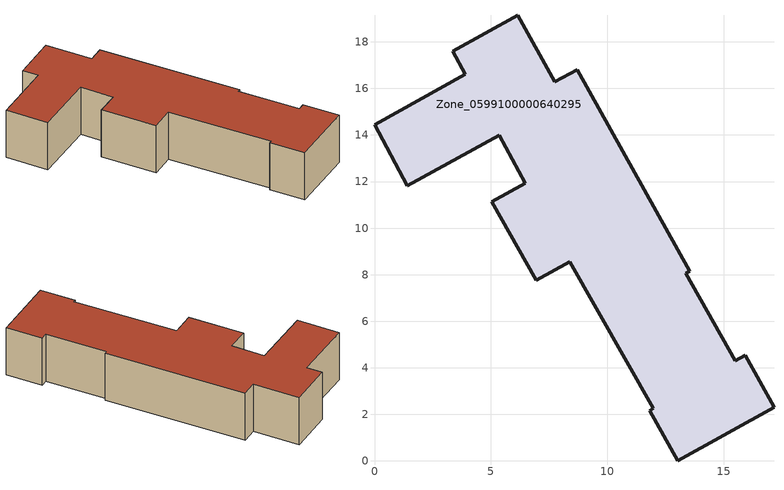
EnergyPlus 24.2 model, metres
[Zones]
Zone_0599100000640295
 floor ground (C_G): 1.41,11.83 0,14.45 3.9,16.62 3.36,17.59 6.15,19.15 7.75,16.28 8.7,16.81 13.55,8.15 13.37,8.06 15.49,4.3 15.92,4.54 17.16,2.31 13.02,0 11.82,2.16 11.98,2.26 8.39,8.56 6.94,7.75 5.03,11.14 6.47,11.93 5.36,13.98 z0
 wall outside (C_F): 13.02,0 17.16,2.31 15.92,4.54 15.49,4.3 13.37,8.06 13.55,8.15 8.7,16.81 7.75,16.28 6.15,19.15 3.36,17.59 3.9,16.62 0,14.45 1.41,11.83 5.36,13.98 6.47,11.93 5.03,11.14 6.94,7.75 8.39,8.56 11.98,2.26 11.82,2.16 13.02,0 z0:3.58
 roof outside (C_R): 13.37,8.06 13.55,8.15 8.7,16.81 7.75,16.28 6.15,19.15 3.36,17.59 3.9,16.62 0,14.45 1.41,11.83 5.36,13.98 6.47,11.93 5.03,11.14 6.94,7.75 8.39,8.56 11.98,2.26 11.82,2.16 13.02,0 17.16,2.31 15.92,4.54 15.49,4.3 z3.58
[BUILDING]
Pand.0599100000640295: North Axis=0; Terrain=City; Loads Convergence Tolerance Value=0.04; Temperature Convergence Tolerance Value=0.4; Solar Distribution=FullExterior; Maximum Number of Warmup Days=25; Minimum Number of Warmup Days=1
[Site:Location]
Rotterdam.The.Hague.AP_ZH_NLD Design_Conditions: Latitude=51.96; Longitude=4.45; Time Zone=1; Elevation=-4.5
[SITE:GROUNDTEMPERATURE:BUILDINGSURFACE]
18, 18, 18, 18, 18, 18, 18, 18, 18, 18, 18, 18
[MATERIAL] Thermal Absorptance=0.9; Solar Absorptance=0.7; Visible Absorptance=0.7
Name | Roughness | Thickness | Conductivity | Density | Specific Heat
G.D.1975-1991 | MediumSmooth | 0.15 | 0.288461 | 540 | 1210
F.D.1975-1991 | Rough | 0.3 | 0.230769 | 1920 | 840
R.D.1975-1991 | MediumRough | 0.2 | 0.153846 | 1500 | 1000
[CONSTRUCTION]
C_G: G.D.1975-1991
C_F: F.D.1975-1991
C_R: R.D.1975-1991
[ZONE]
Zone_0599100000640295: Type=1; Multiplier=1; Ceiling Height=Autocalculate; Volume=Autocalculate; Floor Area=autocalculate; Part of Total Floor Area=Yes
[ZONEINFILTRATION:DESIGNFLOWRATE]
Infil_Zone_0599100000640295: Zone or ZoneList or Space or SpaceList=Zone_0599100000640295; Schedule=AlwaysOn; Design Flow Rate Calculation Method=Flow/Area; Flow Rate per Floor Area=0.0042; Constant Term Coefficient=1; Temperature Term Coefficient=0; Velocity Term Coefficient=0; Velocity Squared Term Coefficient=0
[HVACTEMPLATE:ZONE:IDEALLOADSAIRSYSTEM]
Zone_0599100000640295: Maximum Heating Supply Air Temperature=50; Minimum Cooling Supply Air Temperature=13; Maximum Heating Supply Air Humidity Ratio=0.0156; Minimum Cooling Supply Air Humidity Ratio=0.0077; Heating Limit=NoLimit; Cooling Limit=NoLimit; Dehumidification Control Type=ConstantSensibleHeatRatio; Cooling Sensible Heat Ratio=0.7; Dehumidification Setpoint=60; Humidification Control Type=None; Humidification Setpoint=30; Outdoor Air Method=None; Outdoor Air Flow Rate per Person=0.00944; Outdoor Air Flow Rate per Zone Floor Area=0; Outdoor Air Flow Rate per Zone=0; Demand Controlled Ventilation Type=None; Outdoor Air Economizer Type=NoEconomizer; Heat Recovery Type=None; Sensible Heat Recovery Effectiveness=0.7; Latent Heat Recovery Effectiveness=0.65
[ZONECONTROL:THERMOSTAT]
ThermostatControl_Zone_0599100000640295: Zone or ZoneList=Zone_0599100000640295; Control Type Schedule=DualSetpointControlType; Control 1=Thermostat_Zone_0599100000640295; Temperature Difference Between Cutout And Setpoint=0
[THERMOSTATSETPOINT:DUALSETPOINT]
Thermostat_Zone_0599100000640295: Heating Setpoint Temperature Schedule=HeatingSetpoint_Zone_0599100000640295; Cooling Setpoint Temperature Schedule=CoolingSetpoint_Zone_0599100000640295
[SCHEDULE:COMPACT]
HeatingSetpoint_Zone_0599100000640295: Through: 12/31, For: AllDays, Until: 24:00, 21
CoolingSetpoint_Zone_0599100000640295: Through: 12/31, For: AllDays, Until: 24:00, 24
DualSetpointControlType: Through: 12/31, For: AllDays, Until: 24:00, 4
AlwaysOn: Through: 12/31, For: AllDays, Until: 24:00, 1
